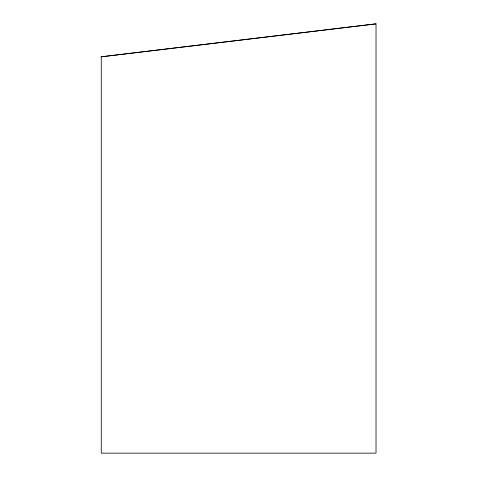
<?xml version="1.0" encoding="UTF-8"?>
<svg xmlns="http://www.w3.org/2000/svg" width="477" height="477" viewBox="0 0 477 477"><rect width="100%" height="100%" fill="white"/><g stroke="black" fill="none" stroke-linecap="round" stroke-linejoin="round"><path stroke-width="0.72" d="M100.981 56.841L376.019 23.85L376.019 453.15L101.267 453.15L101.267 56.799L376.019 23.85"/></g></svg>
